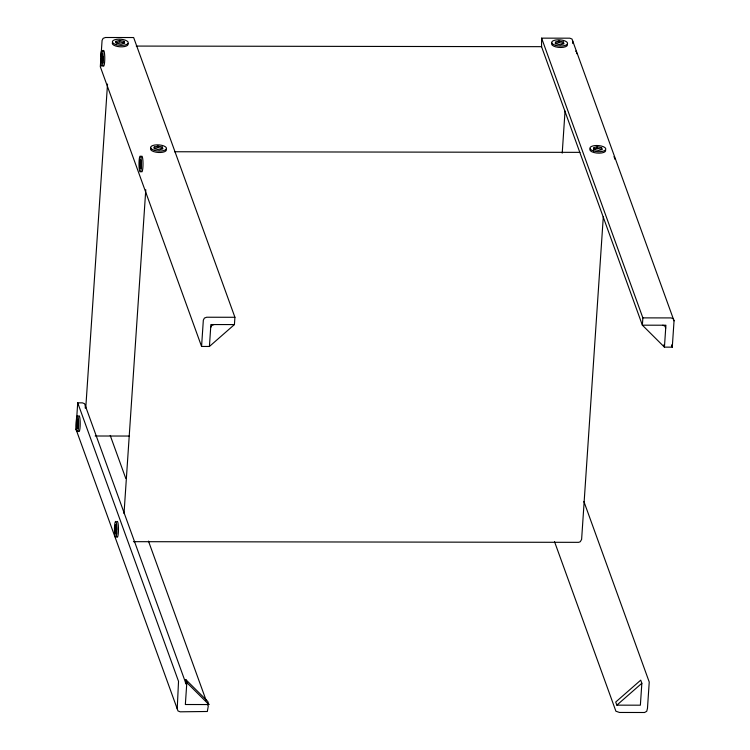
<?xml version="1.0" encoding="UTF-8"?>
<svg xmlns="http://www.w3.org/2000/svg" width="750" height="750" viewBox="0 0 750 750"><rect width="100%" height="100%" fill="white"/><g stroke="black" fill="none" stroke-linecap="round" stroke-linejoin="round"><path stroke-width="1.12" d="M207.45 704.025L208.247 706.228L207.347 711.487L180.159 711.816L177.994 710.953L75.956 429.15L77.719 402.844L82.425 402.853L84.591 403.716L186.178 684.272M100.847 58.716L100.312 66.722L201.572 346.453L209.419 346.472L234.422 324.581L234.919 317.278L133.65 37.538L105.412 37.5L103.134 38.353L102.075 40.416L101.081 55.284M85.219 408.075L85.369 405.778M85.763 407.897L107.522 84.056M115.95 41.344L115.847 42.806L119.55 41.888L123.909 42.816L124.003 41.362L119.644 40.434L115.95 41.344L116.616 43.191L120.975 44.119L124.678 43.2L124.003 41.362M119.55 41.888L119.644 40.434M124.013 513.581L145.781 189.731M154.2 147.019L154.106 148.481L157.8 147.572L162.159 148.5L162.263 147.037L157.903 146.109L154.2 147.019L154.875 148.866L159.234 149.794L162.928 148.875L162.263 147.037M157.8 147.572L157.903 146.109M177.216 708.881L178.528 681.337L77.719 402.844M201.572 346.453L203.334 320.147L204.394 318.084L206.672 317.231L234.919 317.278M185.466 682.941L185.7 679.481L207.769 701.438L208.894 704.55L185.353 704.513L186.825 682.594L185.7 679.481M209.419 346.472L210.891 324.544L234.422 324.581M541.603 38.147L541.556 46.697L642.375 325.181L664.434 347.137L672.281 347.156L674.044 320.85L572.006 39.047L569.841 38.184L541.603 38.147L642.863 317.878L642.375 325.181L665.906 325.219L664.434 347.137L663.638 344.944M555.178 43.453L558.872 42.544L558.975 41.081L563.334 42.009L564 43.847L560.306 44.766L555.947 43.837L555.281 42L558.975 41.081M563.334 42.009L563.241 43.472L558.872 42.544M562.219 153.131L565.041 111.037M572.634 43.406L572.784 41.119M593.438 149.138L597.131 148.219L597.225 146.756L601.594 147.684L602.259 149.531L598.566 150.441L594.197 149.512L593.531 147.675L597.225 146.756M601.594 147.684L601.491 149.147L597.131 148.219M603.3 216.722L581.616 539.4L580.266 541.734L578.653 542.334L133.425 541.678M641.85 683.269L640.369 705.188L616.838 705.15L615.712 702.047L640.725 680.156L641.85 683.269L616.838 705.15M101.306 56.484L101.888 53.653L102.638 60.169L102.056 63L101.306 56.484L102.872 56.484L102.956 61.153L101.391 61.153M76.753 421.828L77.334 418.997L78.009 420.844L77.503 428.353L76.753 421.828L78.319 421.837L78.384 425.344M139.556 162.159L140.147 159.328L140.812 161.166L140.306 168.675L139.556 162.159L141.131 162.159L141.206 166.838L139.641 166.828M115.003 527.512L115.594 524.681L116.259 526.519L115.753 534.028L115.003 527.512L116.578 527.512L116.616 529.847M210.694 327.469L211.753 325.406L214.031 324.553M136.275 46.078L541.659 46.669M174.525 151.753L579.919 152.353M642.863 317.878L671.109 317.916L673.266 318.778L674.044 320.85M76.837 426.506L78.403 426.506M95.175 436.003L129.15 436.05M115.088 532.181L116.653 532.181M662.766 325.219L664.931 326.072L665.709 328.144M186.825 682.594L208.894 704.55M75.956 429.15L76.734 431.222M671.484 344.953L672.281 347.156M583.894 501.506L649.237 682.031L647.475 708.337L646.734 711.281L644.587 712.5L619.481 712.463L615.9 711.216L554.531 541.697M110.222 435.441L125.756 478.369M148.472 541.116L206.25 700.725M575.578 51.253A7.941 1.228 -89.9 0 1 576.216 51.478M576.497 52.378A7.941 1.228 -89.9 0 1 576.741 53.728M613.828 156.928A7.941 1.228 -89.9 0 1 614.466 157.153M614.756 158.053A7.941 1.228 -89.9 0 1 614.991 159.403M166.191 149.156A7.941 3.066 3.8 0 1 158.203 152.466A7.941 3.066 3.8 0 1 150.881 148.088M605.719 150.619A7.941 3.066 3.8 0 1 596.503 153.019A7.941 3.066 3.8 0 1 590.212 148.734M117 521.587A7.941 1.228 -89.9 0 1 118.472 529.791A7.941 1.228 -89.9 0 1 116.85 536.897M102.994 51.244A7.941 1.228 -89.9 0 1 104.766 57.722A7.941 1.228 -89.9 0 1 103.144 65.869M78.75 415.903A7.941 1.228 -89.9 0 1 80.213 424.106A7.941 1.228 -89.9 0 1 78.6 431.222M567.459 44.944A7.941 3.066 3.8 0 1 558.244 47.344A7.941 3.066 3.8 0 1 551.962 43.059M141.253 156.919A7.941 1.228 -89.9 0 1 143.016 163.397A7.941 1.228 -89.9 0 1 141.403 171.553M127.931 43.481A7.941 3.066 3.8 0 1 119.944 46.791A7.941 3.066 3.8 0 1 112.631 42.403M154.378 150.319A7.941 3.066 3.8 0 0 166.491 148.509A7.941 3.066 3.8 0 0 154.838 145.022A7.941 3.066 3.8 0 0 154.378 150.319M593.7 150.975A7.941 3.066 3.8 0 0 605.812 149.156A7.941 3.066 3.8 0 0 594.159 145.678A7.941 3.066 3.8 0 0 593.7 150.975M116.7 533.691A7.941 1.228 -89.9 0 0 115.753 521.419A7.941 1.228 -89.9 0 0 114.572 532.941A7.941 1.228 -89.9 0 0 116.7 533.691M102.994 62.663A7.941 1.228 -89.9 0 0 102.047 50.391A7.941 1.228 -89.9 0 0 100.875 61.913A7.941 1.228 -89.9 0 0 102.994 62.663M78.441 428.016A7.941 1.228 -89.9 0 0 77.494 415.744A7.941 1.228 -89.9 0 0 76.322 427.266A7.941 1.228 -89.9 0 0 78.441 428.016M555.45 45.291A7.941 3.066 3.8 0 0 567.562 43.481A7.941 3.066 3.8 0 0 555.909 39.994A7.941 3.066 3.8 0 0 555.45 45.291M141.244 168.338A7.941 1.228 -89.9 0 0 140.306 156.075A7.941 1.228 -89.9 0 0 139.125 167.587A7.941 1.228 -89.9 0 0 141.244 168.338M116.119 44.644A7.941 3.066 3.8 0 0 128.231 42.825A7.941 3.066 3.8 0 0 116.578 39.347A7.941 3.066 3.8 0 0 116.119 44.644"/></g></svg>
